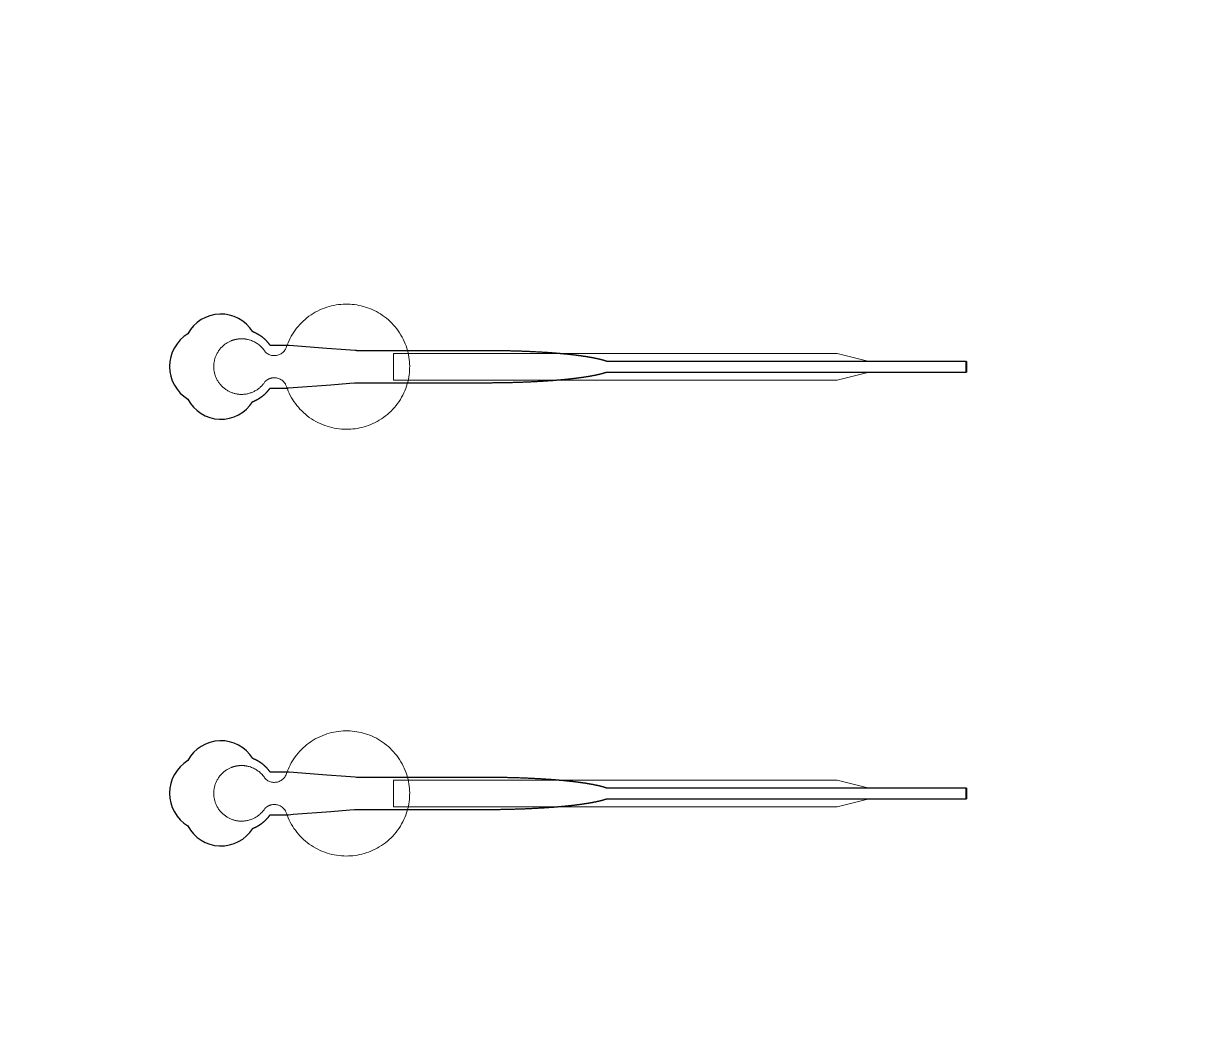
# Model space of a CAD drawing. Header units: inches. Extents: x -52997 to 52003, y -52254 to 52746.
# Drawn here: x -21881 to -16400, y -11278 to -6581 of the extents above; entities that cross this region are included whole.
import ezdxf

# ---------------------------------------------------------------- set-up
doc = ezdxf.new("R2010")
doc.units = ezdxf.units.IN
doc.header["$MEASUREMENT"] = 0
doc.layers.add('1', color=1, linetype='Continuous')
doc.layers.add('2', color=140, linetype='Continuous', lineweight=0)
doc.layers.add('3', color=90, linetype='Continuous', lineweight=0)

msp = doc.modelspace()

# ---------------------------------------------------------------- linework, layer by layer
at = {"layer": '1'}
for points in [[(-16283.4, -47485.7), (0, -47485.7), (16283.4, -47485.7, 5.999107)], [(-16250, -47285.7), (0, -47285.7), (16250, -47285.7, 5.986812)], [(-13685.8, -45485.7), (0, -45485.7), (13685.8, -45485.7, 6.794322)], [(-20806.1, -8353.6), (-20805.8, -8353.4), (-20805, -8353.1), (-20804.1, -8352.8), (-20803.3, -8352.4), (-20802.4, -8352.1), (-20801.6, -8351.8), (-20800.7, -8351.4), (-20799.9, -8351), (-20799, -8350.7), (-20798.2, -8350.3), (-20797.3, -8349.9), (-20796.5, -8349.5), (-20795.6, -8349.1), (-20794.7, -8348.7), (-20793.9, -8348.3), (-20793, -8347.9), (-20792.2, -8347.5), (-20791.3, -8347.1), (-20790.5, -8346.6), (-20789.6, -8346.2), (-20788.7, -8345.8), (-20787.9, -8345.3), (-20787, -8344.9), (-20786.2, -8344.4), (-20785.3, -8343.9), (-20784.5, -8343.5), (-20783.6, -8343), (-20782.7, -8342.5), (-20781.9, -8342), (-20781, -8341.5), (-20780.2, -8341), (-20779.3, -8340.5), (-20778.5, -8340), (-20777.6, -8339.5), (-20776.8, -8339), (-20775.9, -8338.4), (-20775.1, -8337.9), (-20774.2, -8337.3), (-20773.4, -8336.8), (-20772.6, -8336.2), (-20771.7, -8335.7), (-20770.9, -8335.1), (-20770, -8334.6), (-20769.2, -8334), (-20768.4, -8333.4), (-20767.5, -8332.8), (-20766.7, -8332.2), (-20765.9, -8331.6), (-20765.1, -8331), (-20764.3, -8330.4), (-20763.4, -8329.8), (-20762.6, -8329.2), (-20761.8, -8328.6), (-20761, -8328), (-20760.2, -8327.3), (-20759.4, -8326.7), (-20758.6, -8326.1), (-20757.8, -8325.4), (-20757, -8324.8), (-20756.2, -8324.1), (-20755.4, -8323.5), (-20754.7, -8322.8), (-20753.9, -8322.2), (-20753.1, -8321.5), (-20752.3, -8320.8), (-20751.6, -8320.1), (-20750.8, -8319.5), (-20750.1, -8318.8), (-20749.3, -8318.1), (-20748.6, -8317.4), (-20747.8, -8316.7), (-20747.1, -8316), (-20746.3, -8315.3), (-20745.6, -8314.6), (-20744.9, -8313.9), (-20744.2, -8313.2), (-20743.5, -8312.5), (-20742.7, -8311.7), (-20742, -8311), (-20741.3, -8310.3), (-20740.6, -8309.6), (-20740, -8308.8), (-20739.3, -8308.1), (-20738.6, -8307.4), (-20737.9, -8306.6), (-20737.3, -8305.9), (-20736.6, -8305.2), (-20735.9, -8304.4), (-20735.3, -8303.7), (-20734.6, -8302.9), (-20734, -8302.2), (-20733.4, -8301.4), (-20732.7, -8300.7), (-20732.1, -8299.9), (-20731.5, -8299.1), (-20730.9, -8298.4), (-20730.3, -8297.6), (-20729.7, -8296.9), (-20729.1, -8296.1), (-20728.5, -8295.3), (-20727.9, -8294.6), (-20727.4, -8293.8), (-20726.8, -8293), (-20726.2, -8292.3), (-20725.7, -8291.5), (-20725.1, -8290.7), (-20724.6, -8290), (-20681, -8290), (-20659.2, -8290), (-20648.3, -8290), (-20645.6, -8290), (-20644.2, -8290), (-20644.2, -8290), (-20644.2, -8290), (-20644.2, -8290), (-20644.2, -8290), (-20644.1, -8289.9), (-20644.1, -8289.9), (-20643.7, -8289.9), (-20643, -8289.9), (-20641.6, -8289.8), (-20638.9, -8289.5), (-20616.8, -8287.9), (-20440.2, -8274.3), (-20351.8, -8267.5), (-20329.8, -8265.8), (-20318.7, -8265), (-20318.4, -8265), (-20318.3, -8265), (-20318.3, -8265), (-20318.2, -8265), (-20318.1, -8265), (-20317.7, -8265), (-20057.2, -8265), (-20051, -8265), (-20038.4, -8265), (-19937.9, -8265), (-19736.9, -8265), (-19724.3, -8265), (-19718, -8265), (-19714.9, -8265), (-19713.3, -8265), (-19712.9, -8265), (-19712.7, -8265), (-19712.6, -8265), (-19712.6, -8265), (-19712.5, -8265), (-19712.5, -8265), (-19711.9, -8265), (-19707.4, -8264.9), (-19702.8, -8264.9), (-19698.1, -8264.9), (-19693.5, -8264.9), (-19688.9, -8264.9), (-19684.2, -8264.9), (-19679.5, -8264.8), (-19674.9, -8264.8), (-19670.2, -8264.8), (-19665.5, -8264.7), (-19660.8, -8264.7), (-19656, -8264.6), (-19651.3, -8264.6), (-19646.6, -8264.5), (-19641.8, -8264.4), (-19637, -8264.4), (-19632.3, -8264.3), (-19627.5, -8264.2), (-19622.7, -8264.1), (-19617.9, -8264), (-19613.1, -8263.9), (-19608.3, -8263.8), (-19603.5, -8263.7), (-19598.7, -8263.6), (-19593.9, -8263.5), (-19589.1, -8263.3), (-19584.2, -8263.2), (-19579.4, -8263.1), (-19574.6, -8262.9), (-19569.8, -8262.8), (-19564.9, -8262.6), (-19560.1, -8262.5), (-19555.3, -8262.3), (-19550.4, -8262.2), (-19545.6, -8262), (-19540.8, -8261.8), (-19535.9, -8261.6), (-19531.1, -8261.4), (-19526.3, -8261.2), (-19521.5, -8261), (-19516.7, -8260.8), (-19511.8, -8260.6), (-19507, -8260.4), (-19502.2, -8260.2), (-19497.5, -8260), (-19492.7, -8259.7), (-19487.9, -8259.5), (-19483.1, -8259.3), (-19478.4, -8259), (-19473.6, -8258.7), (-19468.9, -8258.5), (-19464.1, -8258.2), (-19459.4, -8258), (-19454.7, -8257.7), (-19450, -8257.4), (-19445.3, -8257.1), (-19440.7, -8256.8), (-19436, -8256.5), (-19431.4, -8256.2), (-19426.8, -8255.9), (-19422.1, -8255.6), (-19417.6, -8255.3), (-19413, -8254.9), (-19410.7, -8254.8), (-19408.4, -8254.6), (-19406.2, -8254.4), (-19403.9, -8254.3), (-19401.6, -8254.1), (-19399.4, -8253.9), (-19397.1, -8253.8), (-19394.9, -8253.6), (-19392.6, -8253.4), (-19390.4, -8253.2), (-19388.2, -8253), (-19385.9, -8252.9), (-19383.7, -8252.7), (-19381.5, -8252.5), (-19379.3, -8252.3), (-19377.1, -8252.1), (-19374.9, -8251.9), (-19372.7, -8251.8), (-19370.5, -8251.6), (-19368.3, -8251.4), (-19366.2, -8251.2), (-19364, -8251), (-19361.8, -8250.8), (-19359.7, -8250.6), (-19357.5, -8250.4), (-19355.4, -8250.2), (-19353.2, -8250), (-19351.1, -8249.8), (-19349, -8249.6), (-19346.9, -8249.4), (-19344.8, -8249.2), (-19342.7, -8249), (-19340.6, -8248.8), (-19338.5, -8248.6), (-19336.4, -8248.4), (-19334.3, -8248.2), (-19332.2, -8248), (-19330.2, -8247.7), (-19328.1, -8247.5), (-19326.1, -8247.3), (-19324, -8247.1), (-19322, -8246.9), (-19320, -8246.7), (-19317.9, -8246.4), (-19315.9, -8246.2), (-19313.9, -8246), (-19311.9, -8245.8), (-19309.9, -8245.6), (-19308, -8245.3), (-19306, -8245.1), (-19304, -8244.9), (-19302.1, -8244.7), (-19300.1, -8244.4), (-19298.2, -8244.2), (-19296.2, -8244), (-19294.3, -8243.7), (-19292.4, -8243.5), (-19290.5, -8243.3), (-19288.6, -8243), (-19286.7, -8242.8), (-19284.8, -8242.5), (-19282.9, -8242.3), (-19281.1, -8242.1), (-19279.2, -8241.8), (-19277.4, -8241.6), (-19275.5, -8241.3), (-19273.7, -8241.1), (-19271.9, -8240.9), (-19270.1, -8240.6), (-19268.3, -8240.4), (-19266.5, -8240.1), (-19264.7, -8239.9), (-19262.9, -8239.6), (-19261.1, -8239.4), (-19259.4, -8239.1), (-19257.6, -8238.9), (-19255.9, -8238.6), (-19254.2, -8238.3), (-19252.5, -8238.1), (-19250.7, -8237.8), (-19249, -8237.6), (-19247.4, -8237.3), (-19245.7, -8237.1), (-19244, -8236.8), (-19242.3, -8236.5), (-19240.7, -8236.3), (-19239, -8236), (-19237.4, -8235.8), (-19235.8, -8235.5), (-19234.2, -8235.2), (-19232.6, -8235), (-19231, -8234.7), (-19229.4, -8234.4), (-19227.8, -8234.2), (-19226.3, -8233.9), (-19224.7, -8233.6), (-19223.2, -8233.3), (-19221.6, -8233.1), (-19220.1, -8232.8), (-19218.6, -8232.5), (-19217.1, -8232.3), (-19215.6, -8232), (-19214.1, -8231.7), (-19212.6, -8231.4), (-19211.2, -8231.2), (-19209.7, -8230.9), (-19208.3, -8230.6), (-19206.9, -8230.3), (-19205.4, -8230), (-19204, -8229.8), (-19202.6, -8229.5), (-19201.3, -8229.2), (-19199.9, -8228.9), (-19198.5, -8228.6), (-19197.2, -8228.4), (-19195.8, -8228.1), (-19194.5, -8227.8), (-19193.2, -8227.5), (-19191.8, -8227.2), (-19190.5, -8226.9), (-19189.2, -8226.6), (-19188, -8226.4), (-19186.7, -8226.1), (-19185.4, -8225.8), (-19184.2, -8225.5), (-19183, -8225.2), (-19181.7, -8224.9), (-19180.5, -8224.6), (-19179.3, -8224.3), (-19178.1, -8224), (-19176.9, -8223.8), (-19175.8, -8223.5), (-19174.6, -8223.2), (-19173.5, -8222.9), (-19172.3, -8222.6), (-19171.2, -8222.3), (-19170.1, -8222), (-19169, -8221.7), (-19167.9, -8221.4), (-19166.8, -8221.1), (-19165.7, -8220.8), (-19164.7, -8220.5), (-19163.6, -8220.2), (-19162.6, -8219.9), (-19161.6, -8219.6), (-19160.5, -8219.3), (-19159.5, -8219), (-19158.5, -8218.8), (-19157.6, -8218.5), (-19156.6, -8218.2), (-19155.6, -8217.9), (-19154.7, -8217.6), (-19153.7, -8217.3), (-19152.8, -8217), (-19151.9, -8216.7), (-19151, -8216.4), (-19150.1, -8216.1), (-19149.2, -8215.8), (-19148.3, -8215.5), (-19146.9, -8215), (-17461.3, -8215.2), (-17461.3, -8165), (-19146.8, -8165), (-19147.1, -8164.9), (-19148, -8164.6), (-19148.9, -8164.2), (-19149.7, -8163.9), (-19150.6, -8163.6), (-19151.5, -8163.3), (-19152.5, -8163), (-19153.4, -8162.7), (-19154.3, -8162.4), (-19155.3, -8162.2), (-19156.2, -8161.9), (-19157.2, -8161.6), (-19158.2, -8161.3), (-19159.2, -8161), (-19160.2, -8160.7), (-19161.2, -8160.4), (-19162.2, -8160.1), (-19163.3, -8159.8), (-19164.3, -8159.5), (-19165.4, -8159.2), (-19166.4, -8158.9), (-19167.5, -8158.6), (-19168.6, -8158.3), (-19169.7, -8158), (-19170.8, -8157.7), (-19172, -8157.4), (-19173.1, -8157.1), (-19174.3, -8156.8), (-19175.4, -8156.5), (-19176.6, -8156.2), (-19177.8, -8155.9), (-19179, -8155.6), (-19180.2, -8155.4), (-19181.4, -8155.1), (-19182.6, -8154.8), (-19183.8, -8154.5), (-19185.1, -8154.2), (-19186.3, -8153.9), (-19187.6, -8153.6), (-19188.9, -8153.3), (-19190.2, -8153), (-19191.5, -8152.8), (-19192.8, -8152.5), (-19194.1, -8152.2), (-19195.5, -8151.9), (-19196.8, -8151.6), (-19198.2, -8151.3), (-19199.5, -8151.1), (-19200.9, -8150.8), (-19202.3, -8150.5), (-19203.7, -8150.2), (-19205.1, -8149.9), (-19206.5, -8149.7), (-19207.9, -8149.4), (-19209.4, -8149.1), (-19210.8, -8148.8), (-19212.3, -8148.5), (-19213.8, -8148.3), (-19215.2, -8148), (-19216.7, -8147.7), (-19218.2, -8147.4), (-19219.7, -8147.2), (-19221.3, -8146.9), (-19222.8, -8146.6), (-19224.3, -8146.3), (-19225.9, -8146.1), (-19227.5, -8145.8), (-19229, -8145.5), (-19230.6, -8145.3), (-19232.2, -8145), (-19233.8, -8144.7), (-19235.4, -8144.5), (-19237, -8144.2), (-19238.7, -8143.9), (-19240.3, -8143.7), (-19242, -8143.4), (-19243.6, -8143.2), (-19245.3, -8142.9), (-19247, -8142.6), (-19248.7, -8142.4), (-19250.4, -8142.1), (-19252.1, -8141.9), (-19253.8, -8141.6), (-19255.5, -8141.4), (-19257.3, -8141.1), (-19259, -8140.8), (-19260.8, -8140.6), (-19262.6, -8140.3), (-19264.3, -8140.1), (-19266.1, -8139.8), (-19267.9, -8139.6), (-19269.7, -8139.3), (-19271.5, -8139.1), (-19273.3, -8138.9), (-19275.2, -8138.6), (-19277, -8138.4), (-19278.8, -8138.1), (-19280.7, -8137.9), (-19282.6, -8137.6), (-19284.4, -8137.4), (-19286.3, -8137.2), (-19288.2, -8136.9), (-19290.1, -8136.7), (-19292, -8136.5), (-19293.9, -8136.2), (-19295.8, -8136), (-19297.8, -8135.8), (-19299.7, -8135.5), (-19301.7, -8135.3), (-19303.6, -8135.1), (-19305.6, -8134.8), (-19307.6, -8134.6), (-19309.5, -8134.4), (-19311.5, -8134.2), (-19313.5, -8133.9), (-19315.5, -8133.7), (-19317.5, -8133.5), (-19319.5, -8133.3), (-19321.6, -8133.1), (-19323.6, -8132.8), (-19325.6, -8132.6), (-19327.7, -8132.4), (-19329.7, -8132.2), (-19331.8, -8132), (-19333.9, -8131.8), (-19335.9, -8131.6), (-19338, -8131.4), (-19340.1, -8131.1), (-19342.2, -8130.9), (-19344.3, -8130.7), (-19346.4, -8130.5), (-19348.5, -8130.3), (-19350.6, -8130.1), (-19352.8, -8129.9), (-19354.9, -8129.7), (-19357, -8129.5), (-19359.2, -8129.3), (-19361.3, -8129.1), (-19363.5, -8128.9), (-19365.7, -8128.8), (-19367.8, -8128.6), (-19370, -8128.4), (-19372.2, -8128.2), (-19374.4, -8128), (-19376.6, -8127.8), (-19378.8, -8127.6), (-19381, -8127.4), (-19383.2, -8127.3), (-19385.4, -8127.1), (-19387.6, -8126.9), (-19389.8, -8126.7), (-19392.1, -8126.5), (-19394.3, -8126.4), (-19396.5, -8126.2), (-19398.8, -8126), (-19401, -8125.8), (-19403.3, -8125.7), (-19405.6, -8125.5), (-19407.8, -8125.3), (-19410.1, -8125.2), (-19414.6, -8124.8), (-19419.2, -8124.5), (-19423.8, -8124.2), (-19428.4, -8123.9), (-19433, -8123.6), (-19437.6, -8123.3), (-19442.3, -8123), (-19446.9, -8122.7), (-19451.6, -8122.4), (-19456.3, -8122.1), (-19461, -8121.9), (-19465.7, -8121.6), (-19470.4, -8121.3), (-19475.1, -8121.1), (-19479.9, -8120.8), (-19484.6, -8120.6), (-19489.4, -8120.3), (-19494.1, -8120.1), (-19498.9, -8119.9), (-19503.7, -8119.6), (-19508.5, -8119.4), (-19513.3, -8119.2), (-19518, -8119), (-19522.8, -8118.8), (-19527.6, -8118.6), (-19532.4, -8118.4), (-19537.2, -8118.2), (-19542.1, -8118), (-19546.9, -8117.9), (-19551.7, -8117.7), (-19556.5, -8117.5), (-19561.3, -8117.4), (-19566.1, -8117.2), (-19570.9, -8117.1), (-19575.7, -8116.9), (-19580.5, -8116.8), (-19585.3, -8116.7), (-19590.1, -8116.5), (-19594.9, -8116.4), (-19599.7, -8116.3), (-19604.5, -8116.2), (-19609.3, -8116.1), (-19614, -8116), (-19618.8, -8115.9), (-19623.6, -8115.8), (-19628.3, -8115.7), (-19633.1, -8115.6), (-19637.8, -8115.5), (-19642.5, -8115.5), (-19647.2, -8115.4), (-19652, -8115.3), (-19656.7, -8115.3), (-19661.3, -8115.2), (-19666, -8115.2), (-19670.7, -8115.1), (-19675.4, -8115.1), (-19680, -8115.1), (-19684.6, -8115), (-19689.3, -8115), (-19693.9, -8115), (-19698.5, -8115), (-19700.8, -8115), (-19701.3, -8115), (-19701.6, -8115), (-19701.8, -8115), (-19702, -8115), (-19703.6, -8115), (-19709.9, -8115), (-19722.7, -8115), (-19773.7, -8115), (-19977.6, -8115), (-20028.6, -8115), (-20054.1, -8115), (-20060.5, -8115), (-20062, -8115), (-20317.8, -8115), (-20318.2, -8115), (-20318.3, -8115), (-20318.3, -8115), (-20318.3, -8115), (-20318.4, -8115), (-20318.8, -8114.9), (-20320.1, -8114.8), (-20325.7, -8114.4), (-20369.8, -8111), (-20458.1, -8104.2), (-20634.8, -8090.7), (-20640.3, -8090.2), (-20643.1, -8090), (-20643.8, -8090), (-20644.1, -8090), (-20644.1, -8090), (-20644.2, -8090), (-20644.2, -8090), (-20644.2, -8090), (-20644.2, -8090), (-20644.2, -8090), (-20644.6, -8090), (-20647.3, -8090), (-20652.8, -8090), (-20663.7, -8090), (-20685.4, -8090), (-20707.2, -8090), (-20718.1, -8090), (-20723.6, -8090), (-20724.3, -8090), (-20724.4, -8090), (-20724.5, -8090), (-20724.6, -8090), (-20724.6, -8090), (-20724.6, -8090), (-20724.6, -8089.9), (-20725, -8089.4), (-20725.8, -8088.2), (-20726.6, -8087.1), (-20727.4, -8086), (-20728.3, -8084.9), (-20729.1, -8083.8), (-20730, -8082.6), (-20730.9, -8081.5), (-20731.7, -8080.4), (-20732.6, -8079.3), (-20733.6, -8078.2), (-20734.5, -8077.1), (-20735.4, -8076), (-20736.4, -8074.9), (-20737.3, -8073.8), (-20738.3, -8072.7), (-20739.3, -8071.7), (-20740.3, -8070.6), (-20741.3, -8069.5), (-20742.4, -8068.4), (-20743.4, -8067.4), (-20744.4, -8066.3), (-20745.5, -8065.3), (-20746.6, -8064.2), (-20747.7, -8063.2), (-20748.8, -8062.2), (-20749.9, -8061.1), (-20751, -8060.1), (-20752.1, -8059.1), (-20753.3, -8058.1), (-20754.4, -8057.1), (-20755.6, -8056.1), (-20756.8, -8055.1), (-20758, -8054.2), (-20759.2, -8053.2), (-20760.4, -8052.3), (-20761.6, -8051.3), (-20762.8, -8050.4), (-20764.1, -8049.4), (-20765.3, -8048.5), (-20766.6, -8047.6), (-20767.9, -8046.7), (-20769.1, -8045.8), (-20770.4, -8044.9), (-20771.7, -8044.1), (-20773, -8043.2), (-20774.3, -8042.4), (-20775.6, -8041.5), (-20777, -8040.7), (-20778.3, -8039.9), (-20779.7, -8039.1), (-20781, -8038.3), (-20782.4, -8037.5), (-20783.7, -8036.8), (-20785.1, -8036), (-20786.5, -8035.3), (-20787.9, -8034.5), (-20789.2, -8033.8), (-20790.6, -8033.1), (-20792, -8032.4), (-20793.4, -8031.8), (-20794.9, -8031.1), (-20796.3, -8030.4), (-20797.7, -8029.8), (-20799.1, -8029.2), (-20800.5, -8028.6), (-20802, -8028), (-20803.4, -8027.4), (-20804.8, -8026.8), (-20806.1, -8026.4, 0.576044), (-21110.6, -8035.7, 0.560065), (-21110.6, -8342.2, 0.578435)], [(-20806.1, -10353.6), (-20805.8, -10353.4), (-20805, -10353.1), (-20804.1, -10352.8), (-20803.3, -10352.4), (-20802.4, -10352.1), (-20801.6, -10351.8), (-20800.7, -10351.4), (-20799.9, -10351), (-20799, -10350.7), (-20798.2, -10350.3), (-20797.3, -10349.9), (-20796.5, -10349.5), (-20795.6, -10349.1), (-20794.7, -10348.7), (-20793.9, -10348.3), (-20793, -10347.9), (-20792.2, -10347.5), (-20791.3, -10347.1), (-20790.5, -10346.6), (-20789.6, -10346.2), (-20788.7, -10345.8), (-20787.9, -10345.3), (-20787, -10344.9), (-20786.2, -10344.4), (-20785.3, -10343.9), (-20784.5, -10343.5), (-20783.6, -10343), (-20782.7, -10342.5), (-20781.9, -10342), (-20781, -10341.5), (-20780.2, -10341), (-20779.3, -10340.5), (-20778.5, -10340), (-20777.6, -10339.5), (-20776.8, -10339), (-20775.9, -10338.4), (-20775.1, -10337.9), (-20774.2, -10337.3), (-20773.4, -10336.8), (-20772.6, -10336.2), (-20771.7, -10335.7), (-20770.9, -10335.1), (-20770, -10334.6), (-20769.2, -10334), (-20768.4, -10333.4), (-20767.5, -10332.8), (-20766.7, -10332.2), (-20765.9, -10331.6), (-20765.1, -10331), (-20764.3, -10330.4), (-20763.4, -10329.8), (-20762.6, -10329.2), (-20761.8, -10328.6), (-20761, -10328), (-20760.2, -10327.3), (-20759.4, -10326.7), (-20758.6, -10326.1), (-20757.8, -10325.4), (-20757, -10324.8), (-20756.2, -10324.1), (-20755.4, -10323.5), (-20754.7, -10322.8), (-20753.9, -10322.2), (-20753.1, -10321.5), (-20752.3, -10320.8), (-20751.6, -10320.1), (-20750.8, -10319.5), (-20750.1, -10318.8), (-20749.3, -10318.1), (-20748.6, -10317.4), (-20747.8, -10316.7), (-20747.1, -10316), (-20746.3, -10315.3), (-20745.6, -10314.6), (-20744.9, -10313.9), (-20744.2, -10313.2), (-20743.5, -10312.5), (-20742.7, -10311.7), (-20742, -10311), (-20741.3, -10310.3), (-20740.6, -10309.6), (-20740, -10308.8), (-20739.3, -10308.1), (-20738.6, -10307.4), (-20737.9, -10306.6), (-20737.3, -10305.9), (-20736.6, -10305.2), (-20735.9, -10304.4), (-20735.3, -10303.7), (-20734.6, -10302.9), (-20734, -10302.2), (-20733.4, -10301.4), (-20732.7, -10300.7), (-20732.1, -10299.9), (-20731.5, -10299.1), (-20730.9, -10298.4), (-20730.3, -10297.6), (-20729.7, -10296.9), (-20729.1, -10296.1), (-20728.5, -10295.3), (-20727.9, -10294.6), (-20727.4, -10293.8), (-20726.8, -10293), (-20726.2, -10292.3), (-20725.7, -10291.5), (-20725.1, -10290.7), (-20724.6, -10290), (-20681, -10290), (-20659.2, -10290), (-20648.3, -10290), (-20645.6, -10290), (-20644.2, -10290), (-20644.2, -10290), (-20644.2, -10290), (-20644.2, -10290), (-20644.2, -10290), (-20644.1, -10289.9), (-20644.1, -10289.9), (-20643.7, -10289.9), (-20643, -10289.9), (-20641.6, -10289.8), (-20638.9, -10289.5), (-20616.8, -10287.9), (-20440.2, -10274.3), (-20351.8, -10267.5), (-20329.8, -10265.8), (-20318.7, -10265), (-20318.4, -10265), (-20318.3, -10265), (-20318.3, -10265), (-20318.2, -10265), (-20318.1, -10265), (-20317.7, -10265), (-20057.2, -10265), (-20051, -10265), (-20038.4, -10265), (-19937.9, -10265), (-19736.9, -10265), (-19724.3, -10265), (-19718, -10265), (-19714.9, -10265), (-19713.3, -10265), (-19712.9, -10265), (-19712.7, -10265), (-19712.6, -10265), (-19712.6, -10265), (-19712.5, -10265), (-19712.5, -10265), (-19711.9, -10265), (-19707.4, -10264.9), (-19702.8, -10264.9), (-19698.1, -10264.9), (-19693.5, -10264.9), (-19688.9, -10264.9), (-19684.2, -10264.9), (-19679.5, -10264.8), (-19674.9, -10264.8), (-19670.2, -10264.8), (-19665.5, -10264.7), (-19660.8, -10264.7), (-19656, -10264.6), (-19651.3, -10264.6), (-19646.6, -10264.5), (-19641.8, -10264.4), (-19637, -10264.4), (-19632.3, -10264.3), (-19627.5, -10264.2), (-19622.7, -10264.1), (-19617.9, -10264), (-19613.1, -10263.9), (-19608.3, -10263.8), (-19603.5, -10263.7), (-19598.7, -10263.6), (-19593.9, -10263.5), (-19589.1, -10263.3), (-19584.2, -10263.2), (-19579.4, -10263.1), (-19574.6, -10262.9), (-19569.8, -10262.8), (-19564.9, -10262.6), (-19560.1, -10262.5), (-19555.3, -10262.3), (-19550.4, -10262.2), (-19545.6, -10262), (-19540.8, -10261.8), (-19535.9, -10261.6), (-19531.1, -10261.4), (-19526.3, -10261.2), (-19521.5, -10261), (-19516.7, -10260.8), (-19511.8, -10260.6), (-19507, -10260.4), (-19502.2, -10260.2), (-19497.5, -10260), (-19492.7, -10259.7), (-19487.9, -10259.5), (-19483.1, -10259.3), (-19478.4, -10259), (-19473.6, -10258.7), (-19468.9, -10258.5), (-19464.1, -10258.2), (-19459.4, -10258), (-19454.7, -10257.7), (-19450, -10257.4), (-19445.3, -10257.1), (-19440.7, -10256.8), (-19436, -10256.5), (-19431.4, -10256.2), (-19426.8, -10255.9), (-19422.1, -10255.6), (-19417.6, -10255.3), (-19413, -10254.9), (-19410.7, -10254.8), (-19408.4, -10254.6), (-19406.2, -10254.4), (-19403.9, -10254.3), (-19401.6, -10254.1), (-19399.4, -10253.9), (-19397.1, -10253.8), (-19394.9, -10253.6), (-19392.6, -10253.4), (-19390.4, -10253.2), (-19388.2, -10253), (-19385.9, -10252.9), (-19383.7, -10252.7), (-19381.5, -10252.5), (-19379.3, -10252.3), (-19377.1, -10252.1), (-19374.9, -10251.9), (-19372.7, -10251.8), (-19370.5, -10251.6), (-19368.3, -10251.4), (-19366.2, -10251.2), (-19364, -10251), (-19361.8, -10250.8), (-19359.7, -10250.6), (-19357.5, -10250.4), (-19355.4, -10250.2), (-19353.2, -10250), (-19351.1, -10249.8), (-19349, -10249.6), (-19346.9, -10249.4), (-19344.8, -10249.2), (-19342.7, -10249), (-19340.6, -10248.8), (-19338.5, -10248.6), (-19336.4, -10248.4), (-19334.3, -10248.2), (-19332.2, -10248), (-19330.2, -10247.7), (-19328.1, -10247.5), (-19326.1, -10247.3), (-19324, -10247.1), (-19322, -10246.9), (-19320, -10246.7), (-19317.9, -10246.4), (-19315.9, -10246.2), (-19313.9, -10246), (-19311.9, -10245.8), (-19309.9, -10245.6), (-19308, -10245.3), (-19306, -10245.1), (-19304, -10244.9), (-19302.1, -10244.7), (-19300.1, -10244.4), (-19298.2, -10244.2), (-19296.2, -10244), (-19294.3, -10243.7), (-19292.4, -10243.5), (-19290.5, -10243.3), (-19288.6, -10243), (-19286.7, -10242.8), (-19284.8, -10242.5), (-19282.9, -10242.3), (-19281.1, -10242.1), (-19279.2, -10241.8), (-19277.4, -10241.6), (-19275.5, -10241.3), (-19273.7, -10241.1), (-19271.9, -10240.9), (-19270.1, -10240.6), (-19268.3, -10240.4), (-19266.5, -10240.1), (-19264.7, -10239.9), (-19262.9, -10239.6), (-19261.1, -10239.4), (-19259.4, -10239.1), (-19257.6, -10238.9), (-19255.9, -10238.6), (-19254.2, -10238.3), (-19252.5, -10238.1), (-19250.7, -10237.8), (-19249, -10237.6), (-19247.4, -10237.3), (-19245.7, -10237.1), (-19244, -10236.8), (-19242.3, -10236.5), (-19240.7, -10236.3), (-19239, -10236), (-19237.4, -10235.8), (-19235.8, -10235.5), (-19234.2, -10235.2), (-19232.6, -10235), (-19231, -10234.7), (-19229.4, -10234.4), (-19227.8, -10234.2), (-19226.3, -10233.9), (-19224.7, -10233.6), (-19223.2, -10233.3), (-19221.6, -10233.1), (-19220.1, -10232.8), (-19218.6, -10232.5), (-19217.1, -10232.3), (-19215.6, -10232), (-19214.1, -10231.7), (-19212.6, -10231.4), (-19211.2, -10231.2), (-19209.7, -10230.9), (-19208.3, -10230.6), (-19206.9, -10230.3), (-19205.4, -10230), (-19204, -10229.8), (-19202.6, -10229.5), (-19201.3, -10229.2), (-19199.9, -10228.9), (-19198.5, -10228.6), (-19197.2, -10228.4), (-19195.8, -10228.1), (-19194.5, -10227.8), (-19193.2, -10227.5), (-19191.8, -10227.2), (-19190.5, -10226.9), (-19189.2, -10226.6), (-19188, -10226.4), (-19186.7, -10226.1), (-19185.4, -10225.8), (-19184.2, -10225.5), (-19183, -10225.2), (-19181.7, -10224.9), (-19180.5, -10224.6), (-19179.3, -10224.3), (-19178.1, -10224), (-19176.9, -10223.8), (-19175.8, -10223.5), (-19174.6, -10223.2), (-19173.5, -10222.9), (-19172.3, -10222.6), (-19171.2, -10222.3), (-19170.1, -10222), (-19169, -10221.7), (-19167.9, -10221.4), (-19166.8, -10221.1), (-19165.7, -10220.8), (-19164.7, -10220.5), (-19163.6, -10220.2), (-19162.6, -10219.9), (-19161.6, -10219.6), (-19160.5, -10219.3), (-19159.5, -10219), (-19158.5, -10218.8), (-19157.6, -10218.5), (-19156.6, -10218.2), (-19155.6, -10217.9), (-19154.7, -10217.6), (-19153.7, -10217.3), (-19152.8, -10217), (-19151.9, -10216.7), (-19151, -10216.4), (-19150.1, -10216.1), (-19149.2, -10215.8), (-19148.3, -10215.5), (-19146.9, -10215), (-17461.3, -10215.2), (-17461.3, -10165), (-19146.8, -10165), (-19147.1, -10164.9), (-19148, -10164.6), (-19148.9, -10164.2), (-19149.7, -10163.9), (-19150.6, -10163.6), (-19151.5, -10163.3), (-19152.5, -10163), (-19153.4, -10162.7), (-19154.3, -10162.4), (-19155.3, -10162.2), (-19156.2, -10161.9), (-19157.2, -10161.6), (-19158.2, -10161.3), (-19159.2, -10161), (-19160.2, -10160.7), (-19161.2, -10160.4), (-19162.2, -10160.1), (-19163.3, -10159.8), (-19164.3, -10159.5), (-19165.4, -10159.2), (-19166.4, -10158.9), (-19167.5, -10158.6), (-19168.6, -10158.3), (-19169.7, -10158), (-19170.8, -10157.7), (-19172, -10157.4), (-19173.1, -10157.1), (-19174.3, -10156.8), (-19175.4, -10156.5), (-19176.6, -10156.2), (-19177.8, -10155.9), (-19179, -10155.6), (-19180.2, -10155.4), (-19181.4, -10155.1), (-19182.6, -10154.8), (-19183.8, -10154.5), (-19185.1, -10154.2), (-19186.3, -10153.9), (-19187.6, -10153.6), (-19188.9, -10153.3), (-19190.2, -10153), (-19191.5, -10152.8), (-19192.8, -10152.5), (-19194.1, -10152.2), (-19195.5, -10151.9), (-19196.8, -10151.6), (-19198.2, -10151.3), (-19199.5, -10151.1), (-19200.9, -10150.8), (-19202.3, -10150.5), (-19203.7, -10150.2), (-19205.1, -10149.9), (-19206.5, -10149.7), (-19207.9, -10149.4), (-19209.4, -10149.1), (-19210.8, -10148.8), (-19212.3, -10148.5), (-19213.8, -10148.3), (-19215.2, -10148), (-19216.7, -10147.7), (-19218.2, -10147.4), (-19219.7, -10147.2), (-19221.3, -10146.9), (-19222.8, -10146.6), (-19224.3, -10146.3), (-19225.9, -10146.1), (-19227.5, -10145.8), (-19229, -10145.5), (-19230.6, -10145.3), (-19232.2, -10145), (-19233.8, -10144.7), (-19235.4, -10144.5), (-19237, -10144.2), (-19238.7, -10143.9), (-19240.3, -10143.7), (-19242, -10143.4), (-19243.6, -10143.2), (-19245.3, -10142.9), (-19247, -10142.6), (-19248.7, -10142.4), (-19250.4, -10142.1), (-19252.1, -10141.9), (-19253.8, -10141.6), (-19255.5, -10141.4), (-19257.3, -10141.1), (-19259, -10140.8), (-19260.8, -10140.6), (-19262.6, -10140.3), (-19264.3, -10140.1), (-19266.1, -10139.8), (-19267.9, -10139.6), (-19269.7, -10139.3), (-19271.5, -10139.1), (-19273.3, -10138.9), (-19275.2, -10138.6), (-19277, -10138.4), (-19278.8, -10138.1), (-19280.7, -10137.9), (-19282.6, -10137.6), (-19284.4, -10137.4), (-19286.3, -10137.2), (-19288.2, -10136.9), (-19290.1, -10136.7), (-19292, -10136.5), (-19293.9, -10136.2), (-19295.8, -10136), (-19297.8, -10135.8), (-19299.7, -10135.5), (-19301.7, -10135.3), (-19303.6, -10135.1), (-19305.6, -10134.8), (-19307.6, -10134.6), (-19309.5, -10134.4), (-19311.5, -10134.2), (-19313.5, -10133.9), (-19315.5, -10133.7), (-19317.5, -10133.5), (-19319.5, -10133.3), (-19321.6, -10133.1), (-19323.6, -10132.8), (-19325.6, -10132.6), (-19327.7, -10132.4), (-19329.7, -10132.2), (-19331.8, -10132), (-19333.9, -10131.8), (-19335.9, -10131.6), (-19338, -10131.4), (-19340.1, -10131.1), (-19342.2, -10130.9), (-19344.3, -10130.7), (-19346.4, -10130.5), (-19348.5, -10130.3), (-19350.6, -10130.1), (-19352.8, -10129.9), (-19354.9, -10129.7), (-19357, -10129.5), (-19359.2, -10129.3), (-19361.3, -10129.1), (-19363.5, -10128.9), (-19365.7, -10128.8), (-19367.8, -10128.6), (-19370, -10128.4), (-19372.2, -10128.2), (-19374.4, -10128), (-19376.6, -10127.8), (-19378.8, -10127.6), (-19381, -10127.4), (-19383.2, -10127.3), (-19385.4, -10127.1), (-19387.6, -10126.9), (-19389.8, -10126.7), (-19392.1, -10126.5), (-19394.3, -10126.4), (-19396.5, -10126.2), (-19398.8, -10126), (-19401, -10125.8), (-19403.3, -10125.7), (-19405.6, -10125.5), (-19407.8, -10125.3), (-19410.1, -10125.2), (-19414.6, -10124.8), (-19419.2, -10124.5), (-19423.8, -10124.2), (-19428.4, -10123.9), (-19433, -10123.6), (-19437.6, -10123.3), (-19442.3, -10123), (-19446.9, -10122.7), (-19451.6, -10122.4), (-19456.3, -10122.1), (-19461, -10121.9), (-19465.7, -10121.6), (-19470.4, -10121.3), (-19475.1, -10121.1), (-19479.9, -10120.8), (-19484.6, -10120.6), (-19489.4, -10120.3), (-19494.1, -10120.1), (-19498.9, -10119.9), (-19503.7, -10119.6), (-19508.5, -10119.4), (-19513.3, -10119.2), (-19518, -10119), (-19522.8, -10118.8), (-19527.6, -10118.6), (-19532.4, -10118.4), (-19537.2, -10118.2), (-19542.1, -10118), (-19546.9, -10117.9), (-19551.7, -10117.7), (-19556.5, -10117.5), (-19561.3, -10117.4), (-19566.1, -10117.2), (-19570.9, -10117.1), (-19575.7, -10116.9), (-19580.5, -10116.8), (-19585.3, -10116.7), (-19590.1, -10116.5), (-19594.9, -10116.4), (-19599.7, -10116.3), (-19604.5, -10116.2), (-19609.3, -10116.1), (-19614, -10116), (-19618.8, -10115.9), (-19623.6, -10115.8), (-19628.3, -10115.7), (-19633.1, -10115.6), (-19637.8, -10115.5), (-19642.5, -10115.5), (-19647.2, -10115.4), (-19652, -10115.3), (-19656.7, -10115.3), (-19661.3, -10115.2), (-19666, -10115.2), (-19670.7, -10115.1), (-19675.4, -10115.1), (-19680, -10115.1), (-19684.6, -10115), (-19689.3, -10115), (-19693.9, -10115), (-19698.5, -10115), (-19700.8, -10115), (-19701.3, -10115), (-19701.6, -10115), (-19701.8, -10115), (-19702, -10115), (-19703.6, -10115), (-19709.9, -10115), (-19722.7, -10115), (-19773.7, -10115), (-19977.6, -10115), (-20028.6, -10115), (-20054.1, -10115), (-20060.5, -10115), (-20062, -10115), (-20317.8, -10115), (-20318.2, -10115), (-20318.3, -10115), (-20318.3, -10115), (-20318.3, -10115), (-20318.4, -10115), (-20318.8, -10114.9), (-20320.1, -10114.8), (-20325.7, -10114.4), (-20369.8, -10111), (-20458.1, -10104.2), (-20634.8, -10090.7), (-20640.3, -10090.2), (-20643.1, -10090), (-20643.8, -10090), (-20644.1, -10090), (-20644.1, -10090), (-20644.2, -10090), (-20644.2, -10090), (-20644.2, -10090), (-20644.2, -10090), (-20644.2, -10090), (-20644.6, -10090), (-20647.3, -10090), (-20652.8, -10090), (-20663.7, -10090), (-20685.4, -10090), (-20707.2, -10090), (-20718.1, -10090), (-20723.6, -10090), (-20724.3, -10090), (-20724.4, -10090), (-20724.5, -10090), (-20724.6, -10090), (-20724.6, -10090), (-20724.6, -10090), (-20724.6, -10089.9), (-20725, -10089.4), (-20725.8, -10088.2), (-20726.6, -10087.1), (-20727.4, -10086), (-20728.3, -10084.9), (-20729.1, -10083.8), (-20730, -10082.6), (-20730.9, -10081.5), (-20731.7, -10080.4), (-20732.6, -10079.3), (-20733.6, -10078.2), (-20734.5, -10077.1), (-20735.4, -10076), (-20736.4, -10074.9), (-20737.3, -10073.8), (-20738.3, -10072.7), (-20739.3, -10071.7), (-20740.3, -10070.6), (-20741.3, -10069.5), (-20742.4, -10068.4), (-20743.4, -10067.4), (-20744.4, -10066.3), (-20745.5, -10065.3), (-20746.6, -10064.2), (-20747.7, -10063.2), (-20748.8, -10062.2), (-20749.9, -10061.1), (-20751, -10060.1), (-20752.1, -10059.1), (-20753.3, -10058.1), (-20754.4, -10057.1), (-20755.6, -10056.1), (-20756.8, -10055.1), (-20758, -10054.2), (-20759.2, -10053.2), (-20760.4, -10052.3), (-20761.6, -10051.3), (-20762.8, -10050.4), (-20764.1, -10049.4), (-20765.3, -10048.5), (-20766.6, -10047.6), (-20767.9, -10046.7), (-20769.1, -10045.8), (-20770.4, -10044.9), (-20771.7, -10044.1), (-20773, -10043.2), (-20774.3, -10042.4), (-20775.6, -10041.5), (-20777, -10040.7), (-20778.3, -10039.9), (-20779.7, -10039.1), (-20781, -10038.3), (-20782.4, -10037.5), (-20783.7, -10036.8), (-20785.1, -10036), (-20786.5, -10035.3), (-20787.9, -10034.5), (-20789.2, -10033.8), (-20790.6, -10033.1), (-20792, -10032.4), (-20793.4, -10031.8), (-20794.9, -10031.1), (-20796.3, -10030.4), (-20797.7, -10029.8), (-20799.1, -10029.2), (-20800.5, -10028.6), (-20802, -10028), (-20803.4, -10027.4), (-20804.8, -10026.8), (-20806.1, -10026.4, 0.576044), (-21110.6, -10035.7, 0.560065), (-21110.6, -10342.2, 0.578435)]]:
    msp.add_lwpolyline(points, format="xyb", close=True, dxfattribs=at)
msp.add_circle((-497.2, 245.8), 52500, dxfattribs=at)
at = {"layer": '2'}
for points in [[(-16283.4, -47485.7), (0, -47485.7), (16283.4, -47485.7, 5.999107)], [(-16250, -47285.7), (0, -47285.7), (16250, -47285.7, 5.986812)], [(-13685.8, -45485.7), (0, -45485.7), (13685.8, -45485.7, 6.794322)]]:
    msp.add_lwpolyline(points, format="xyb", close=True, dxfattribs=at)
msp.add_circle((-497.2, 245.8), 52500, dxfattribs=at)
for points in [[(-20749.2, -8260.5), (-20727, -8237.3), (-20695.4, -8242.5), (-20663.7, -8247.8), (-20650.1, -8276.8), (-20574.7, -8517.6), (-20322.7, -8480), (-20070.7, -8442.3), (-20070.5, -8190.2), (-20070.4, -7938), (-20322.4, -7900.1), (-20574.4, -7862.2), (-20650, -8103), (-20663.2, -8131.4), (-20694.1, -8137.2), (-20724.9, -8142.9), (-20747.5, -8121.1), (-20798.9, -8037.7), (-20893.3, -8063.9), (-20987.7, -8090), (-20988.9, -8187.9), (-20990.1, -8285.8), (-20896.3, -8314.2), (-20802.6, -8342.6), (-20749.2, -8260.5)], [(-20749.2, -10260.5), (-20727, -10237.3), (-20695.4, -10242.5), (-20663.7, -10247.8), (-20650.1, -10276.8), (-20574.7, -10517.6), (-20322.7, -10480), (-20070.7, -10442.3), (-20070.5, -10190.2), (-20070.4, -9938), (-20322.4, -9900.1), (-20574.4, -9862.2), (-20650, -10103), (-20663.2, -10131.4), (-20694.1, -10137.2), (-20724.9, -10142.9), (-20747.5, -10121.1), (-20798.9, -10037.7), (-20893.3, -10063.9), (-20987.7, -10090), (-20988.9, -10187.9), (-20990.1, -10285.8), (-20896.3, -10314.2), (-20802.6, -10342.6), (-20749.2, -10260.5)]]:
    msp.add_rational_spline(points, [1, 0.884783429184, 1, 0.884783429184, 1, 0.758252289935, 1, 0.758252289935, 1, 0.758252289935, 1, 0.758252289935, 1, 0.888941908896, 1, 0.888941908896, 1, 0.79946124759, 1, 0.79946124759, 1, 0.79946124759, 1, 0.79946124759, 1], degree=2, knots=[0, 0, 0, 0.969535, 0.969535, 1.939069, 1.939069, 3.359405, 3.359405, 4.779741, 4.779741, 6.200078, 6.200078, 7.620414, 7.620414, 8.571947, 8.571947, 9.52348, 9.52348, 10.812277, 10.812277, 12.101074, 12.101074, 13.389871, 13.389871, 14.678668, 14.678668, 14.678668], dxfattribs=at)
at = {"layer": '3'}
for points in [[(-16283.4, -47485.7), (0, -47485.7), (16283.4, -47485.7, 5.999107)], [(-16283.4, -47485.7), (0, -47485.7), (16283.4, -47485.7, 5.999107)], [(-16250, -47285.7), (0, -47285.7), (16250, -47285.7, 5.986812)], [(-16250, -47285.7), (0, -47285.7), (16250, -47285.7, 5.986812)], [(-13685.8, -45485.7), (0, -45485.7), (13685.8, -45485.7, 6.794322)], [(-13685.8, -45485.7), (0, -45485.7), (13685.8, -45485.7, 6.794322)]]:
    msp.add_lwpolyline(points, format="xyb", close=True, dxfattribs=at)
for points in [[(-20145.6, -8127.4), (-18066.1, -8127.5), (-17916.1, -8165), (-17459.2, -8165), (-17459.2, -8215), (-17916.1, -8215), (-18066.1, -8252.5), (-20145.6, -8252.4)], [(-20145.6, -10127.4), (-18066.1, -10127.5), (-17916.1, -10165), (-17459.2, -10165), (-17459.2, -10215), (-17916.1, -10215), (-18066.1, -10252.5), (-20145.6, -10252.4)]]:
    msp.add_lwpolyline(points, close=True, dxfattribs=at)
msp.add_circle((-497.2, 245.8), 52500, dxfattribs=at)
msp.add_circle((-497.2, 245.8), 52500, dxfattribs=at)

doc.saveas('drawing.dxf')
